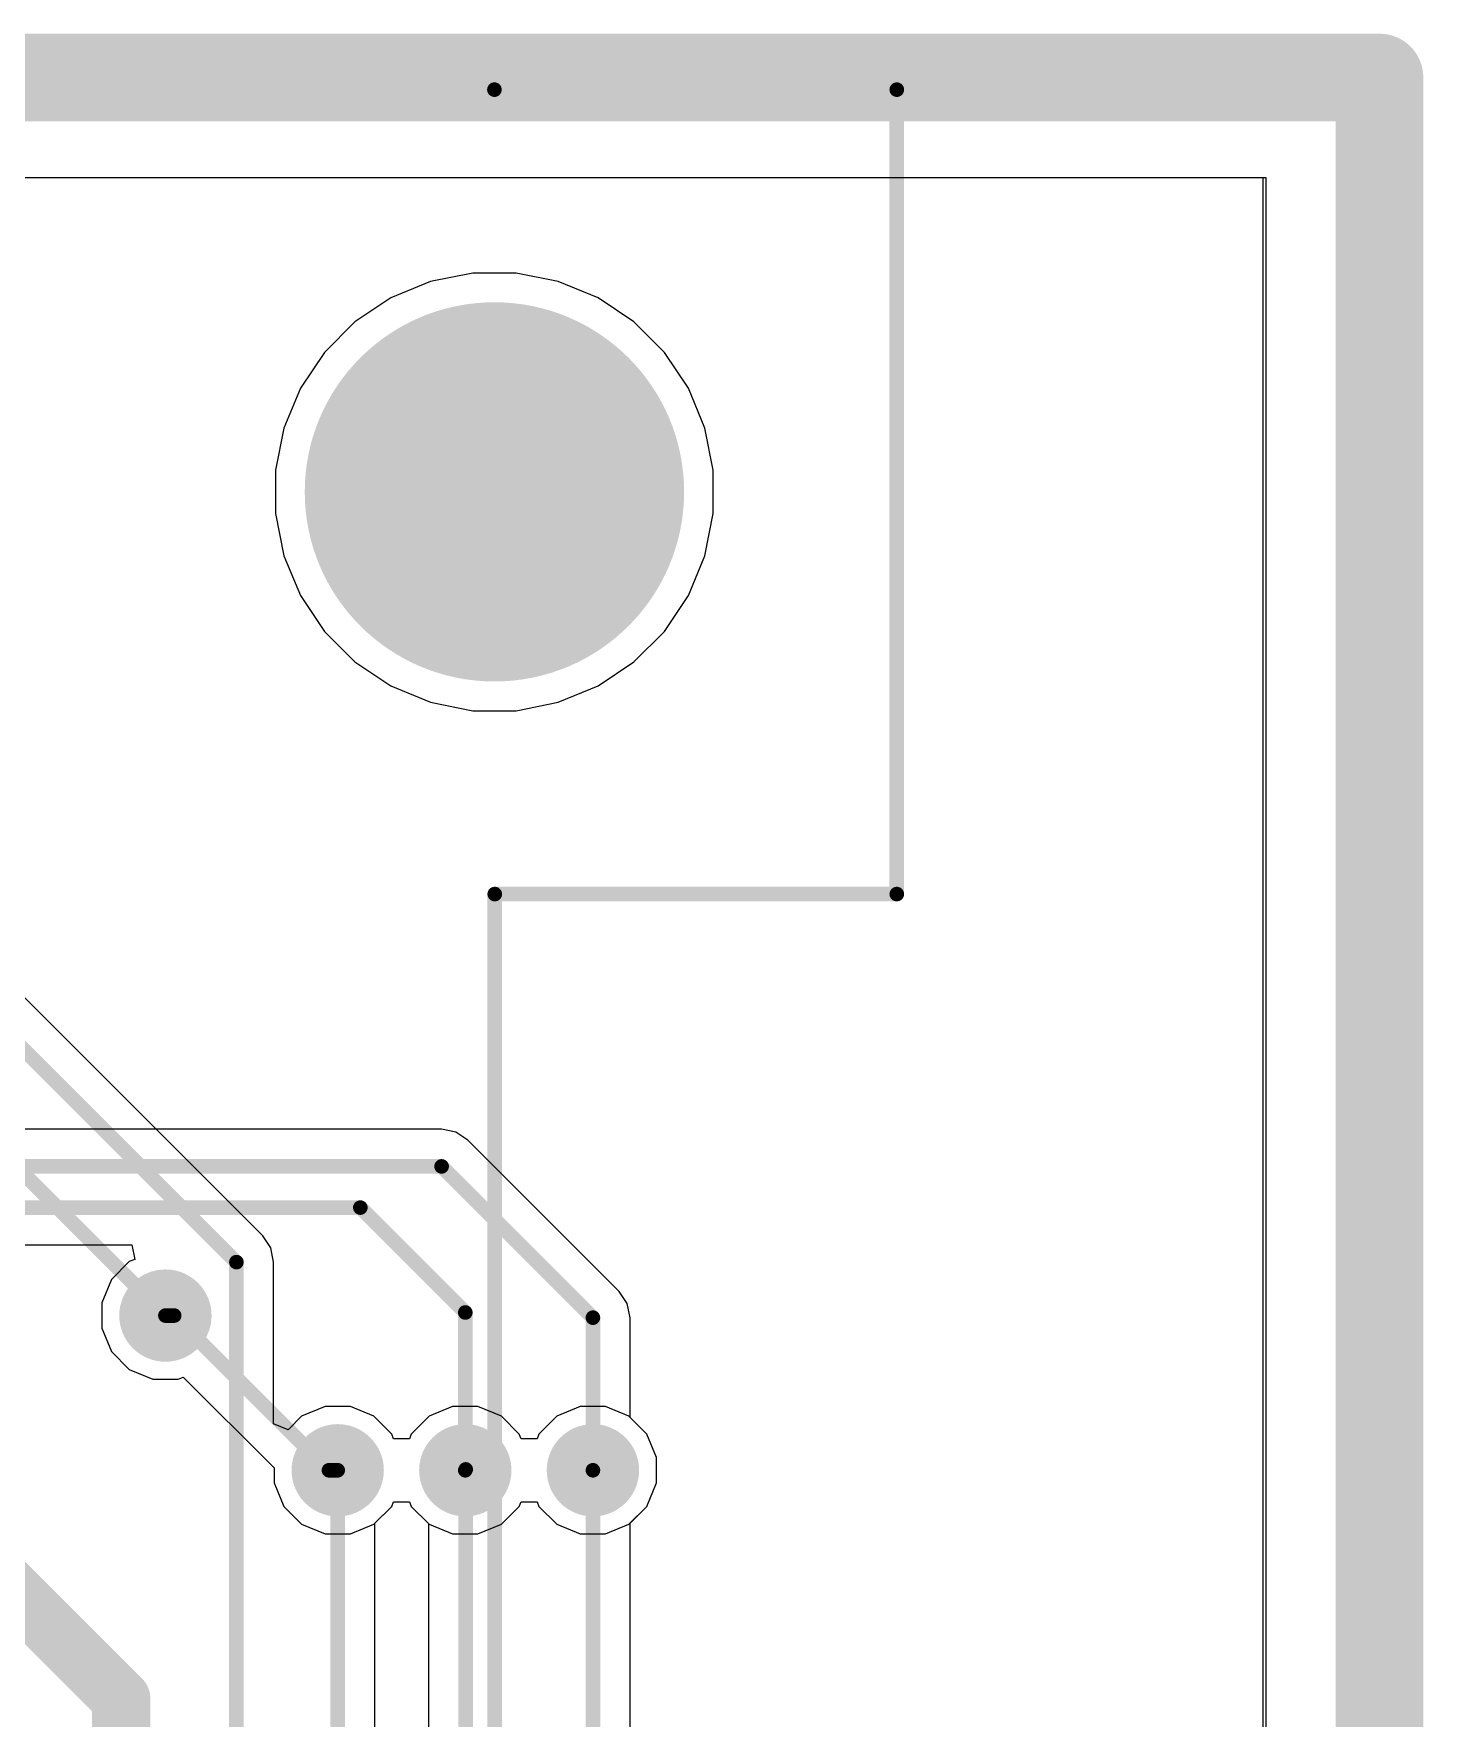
# Model space of a CAD drawing. Header units: millimetres. Extents: x -0.36 to 5.33, y -0.63 to 3.45.
# Drawn here: x 4.854 to 5.33, y 2.871 to 3.448 of the extents above; entities that cross this region are included whole.
import ezdxf

# ---------------------------------------------------------------- set-up
doc = ezdxf.new("R2010")
doc.units = ezdxf.units.MM
doc.header["$MEASUREMENT"] = 0
for name, color, linetype in [('BottomLayer', 5, 'Continuous'), ('BottomSolder', 6, 'Continuous'), ('Mechanical2', 216, 'Continuous'), ('PadHoleLayer', 156, 'Continuous'), ('TopLayer', 1, 'Continuous'), ('TopOverlay', 2, 'Continuous'), ('TopSolder', 216, 'Continuous'), ('ViaHoleLayer', 16, 'Continuous')]:
    doc.layers.add(name, color=color, linetype=linetype)

# ---------------------------------------------------------------- blocks, each defined once
blk = doc.blocks.new('6437288_2_5')
at = {"layer": 'BottomSolder'}
h = blk.add_hatch(color=6, dxfattribs=at)
edge = h.paths.add_edge_path()
edge.add_arc((-0.75787, -0.28543), 0.004, 0, 360)
at = {"layer": 'PadHoleLayer'}
h = blk.add_hatch(color=156, dxfattribs=at)
edge = h.paths.add_edge_path()
edge.add_arc((-0.75787, -0.28543), 0.06496, 0, 360)
at = {"layer": 'TopSolder'}
h = blk.add_hatch(color=216, dxfattribs=at)
edge = h.paths.add_edge_path()
edge.add_arc((-0.75787, -0.28543), 0.004, 0, 360)
at = {"layer": 'TopOverlay', "const_width": 0.005}
for points in [[(-0.75798, 0.3936), (-0.75798, -0.14764)], [(-0.75798, -0.14764), (-0.89567, -0.14764)], [(-0.89567, -0.14764), (-0.89567, -0.42323)], [(-0.75787, -0.42323), (-0.89567, -0.42323)], [(0.75787, -0.42323), (-0.75787, -0.42323)]]:
    blk.add_lwpolyline(points, dxfattribs=at)
at = {"layer": 'TopOverlay', "const_width": 0.0025}
for points in [[(-0.89692, -0.14764, 1), (-0.89442, -0.14764, 1)], [(-0.89692, -0.14764, 1), (-0.89442, -0.14764, 1)], [(-0.75923, -0.14764, 1), (-0.75673, -0.14764, 1)], [(-0.75923, -0.14764, 1), (-0.75673, -0.14764, 1)], [(-0.89692, -0.42323, 1), (-0.89442, -0.42323, 1)], [(-0.89692, -0.42323, 1), (-0.89442, -0.42323, 1)], [(-0.75912, -0.42323, 1), (-0.75662, -0.42323, 1)], [(-0.75912, -0.42323, 1), (-0.75662, -0.42323, 1)]]:
    blk.add_lwpolyline(points, format="xyb", close=True, dxfattribs=at)

msp = doc.modelspace()

# ---------------------------------------------------------------- hatches: boundary and pattern name
at = {"layer": 'BottomLayer'}
h = msp.add_hatch(color=5, dxfattribs=at)
edge = h.paths.add_edge_path()
edge.add_arc((4.89916, 3.00915), 0.01181, 0, 360)
h = msp.add_hatch(color=5, dxfattribs=at)
edge = h.paths.add_edge_path()
edge.add_arc((4.95816, 2.95615), 0.01181, 0, 360)
h = msp.add_hatch(color=5, dxfattribs=at)
edge = h.paths.add_edge_path()
edge.add_arc((5.00186, 2.95615), 0.01181, 0, 360)
h = msp.add_hatch(color=5, dxfattribs=at)
edge = h.paths.add_edge_path()
edge.add_arc((5.04557, 2.95615), 0.01181, 0, 360)
at = {"layer": 'BottomSolder'}
h = msp.add_hatch(color=6, dxfattribs=at)
edge = h.paths.add_edge_path()
edge.add_arc((4.89916, 3.00915), 0.01581, 0, 360)
h = msp.add_hatch(color=6, dxfattribs=at)
edge = h.paths.add_edge_path()
edge.add_arc((4.95816, 2.95615), 0.01581, 0, 360)
h = msp.add_hatch(color=6, dxfattribs=at)
edge = h.paths.add_edge_path()
edge.add_arc((5.00186, 2.95615), 0.01581, 0, 360)
h = msp.add_hatch(color=6, dxfattribs=at)
edge = h.paths.add_edge_path()
edge.add_arc((5.04557, 2.95615), 0.01581, 0, 360)
at = {"layer": 'TopLayer'}
h = msp.add_hatch(color=1, dxfattribs=at)
edge = h.paths.add_edge_path()
edge.add_arc((4.89916, 3.00915), 0.01181, 0, 360)
h = msp.add_hatch(color=1, dxfattribs=at)
edge = h.paths.add_edge_path()
edge.add_arc((4.95816, 2.95615), 0.01181, 0, 360)
h = msp.add_hatch(color=1, dxfattribs=at)
edge = h.paths.add_edge_path()
edge.add_arc((5.00186, 2.95615), 0.01181, 0, 360)
h = msp.add_hatch(color=1, dxfattribs=at)
edge = h.paths.add_edge_path()
edge.add_arc((5.04557, 2.95615), 0.01181, 0, 360)
at = {"layer": 'TopSolder'}
h = msp.add_hatch(color=216, dxfattribs=at)
edge = h.paths.add_edge_path()
edge.add_arc((4.89916, 3.00915), 0.01581, 0, 360)
h = msp.add_hatch(color=216, dxfattribs=at)
edge = h.paths.add_edge_path()
edge.add_arc((4.95816, 2.95615), 0.01581, 0, 360)
h = msp.add_hatch(color=216, dxfattribs=at)
edge = h.paths.add_edge_path()
edge.add_arc((5.00186, 2.95615), 0.01581, 0, 360)
h = msp.add_hatch(color=216, dxfattribs=at)
edge = h.paths.add_edge_path()
edge.add_arc((5.04557, 2.95615), 0.01581, 0, 360)
at = {"layer": 'ViaHoleLayer'}
h = msp.add_hatch(color=16, dxfattribs=at)
edge = h.paths.add_edge_path()
edge.add_arc((4.89916, 3.00915), 0.00591, 0, 360)
h = msp.add_hatch(color=16, dxfattribs=at)
edge = h.paths.add_edge_path()
edge.add_arc((4.95816, 2.95615), 0.00591, 0, 360)
h = msp.add_hatch(color=16, dxfattribs=at)
edge = h.paths.add_edge_path()
edge.add_arc((5.00186, 2.95615), 0.00591, 0, 360)
h = msp.add_hatch(color=16, dxfattribs=at)
edge = h.paths.add_edge_path()
edge.add_arc((5.04557, 2.95615), 0.00591, 0, 360)

# ---------------------------------------------------------------- linework, layer by layer
at = {"layer": 'BottomLayer'}
for p, q in [((3.25933, 3.399), (5.275, 3.399)), ((5.275, 3.399), (5.275, -0.02)), ((5.00446, 3.3663), (4.98998, 3.36342)), ((5.01923, 3.3663), (5.00446, 3.3663)), ((5.03371, 3.36342), (5.01923, 3.3663)), ((4.98998, 3.36342), (4.97634, 3.35777)), ((5.04735, 3.35777), (5.03371, 3.36342)), ((4.97634, 3.35777), (4.96406, 3.34956)), ((5.05963, 3.34956), (5.04735, 3.35777)), ((4.96406, 3.34956), (4.95362, 3.33912)), ((5.07007, 3.33912), (5.05963, 3.34956)), ((4.95362, 3.33912), (4.94541, 3.32685)), ((5.07827, 3.32685), (5.07007, 3.33912)), ((4.94541, 3.32685), (4.93976, 3.3132)), ((5.08392, 3.3132), (5.07827, 3.32685)), ((4.93976, 3.3132), (4.93688, 3.29872)), ((5.0868, 3.29872), (5.08392, 3.3132)), ((4.93688, 3.29872), (4.93688, 3.28396)), ((5.0868, 3.28396), (5.0868, 3.29872)), ((4.93688, 3.28396), (4.93976, 3.26947)), ((5.08392, 3.26947), (5.0868, 3.28396)), ((4.93976, 3.26947), (4.94541, 3.25583)), ((5.07827, 3.25583), (5.08392, 3.26947)), ((4.94541, 3.25583), (4.95362, 3.24355)), ((5.07007, 3.24355), (5.07827, 3.25583)), ((4.95362, 3.24355), (4.96406, 3.23311)), ((5.05963, 3.23311), (5.07007, 3.24355)), ((4.96406, 3.23311), (4.97634, 3.22491)), ((5.04735, 3.22491), (5.05963, 3.23311)), ((4.97634, 3.22491), (4.98998, 3.21926)), ((5.03371, 3.21926), (5.04735, 3.22491)), ((4.98998, 3.21926), (5.00446, 3.21638)), ((5.00446, 3.21638), (5.01923, 3.21638)), ((5.01923, 3.21638), (5.03371, 3.21926)), ((4.99375, 3.07299), (4.83497, 3.07299)), ((4.99863, 3.07202), (4.99375, 3.07299)), ((5.00276, 3.06926), (4.99863, 3.07202)), ((5.05458, 3.01745), (5.00276, 3.06926)), ((4.84643, 3.0334), (4.88765, 3.0334)), ((4.88765, 3.0334), (4.88865, 3.0284)), ((4.8868, 3.02764), (4.88067, 3.0215)), ((4.88865, 3.0284), (4.8868, 3.02764)), ((4.88067, 3.0215), (4.87735, 3.01349)), ((4.87735, 3.01349), (4.87735, 3.00481)), ((5.05734, 3.01331), (5.05458, 3.01745)), ((5.05831, 3.00843), (5.05734, 3.01331)), ((5.05831, 2.97425), (5.05831, 3.00843)), ((4.87735, 3.00481), (4.88067, 2.99679)), ((4.88067, 2.99679), (4.8868, 2.99066)), ((4.8868, 2.99066), (4.89482, 2.98734)), ((4.89482, 2.98734), (4.9035, 2.98734)), ((4.9035, 2.98734), (4.90523, 2.98806)), ((4.90523, 2.98806), (4.93635, 2.95694)), ((5.06406, 2.9685), (5.05831, 2.97425)), ((5.06738, 2.96049), (5.06406, 2.9685)), ((4.93635, 2.95694), (4.93635, 2.95181)), ((5.06738, 2.95181), (5.06738, 2.96049)), ((4.93635, 2.95181), (4.93967, 2.94379)), ((5.06406, 2.94379), (5.06738, 2.95181)), ((4.93967, 2.94379), (4.9458, 2.93766)), ((4.97051, 2.93766), (4.97665, 2.94379)), ((4.97665, 2.94379), (4.9773, 2.94538)), ((4.9773, 2.94538), (4.98272, 2.94538)), ((4.98272, 2.94538), (4.98337, 2.94379)), ((4.98337, 2.94379), (4.98951, 2.93766)), ((5.01422, 2.93766), (5.02035, 2.94379)), ((5.02035, 2.94379), (5.02101, 2.94538)), ((5.02101, 2.94538), (5.02642, 2.94538)), ((5.02642, 2.94538), (5.02708, 2.94379)), ((5.02708, 2.94379), (5.03321, 2.93766)), ((5.05792, 2.93766), (5.06406, 2.94379)), ((4.9458, 2.93766), (4.95382, 2.93434)), ((4.9625, 2.93434), (4.97051, 2.93766)), ((4.98951, 2.93766), (4.99752, 2.93434)), ((5.0062, 2.93434), (5.01422, 2.93766)), ((5.03321, 2.93766), (5.04123, 2.93434)), ((5.04991, 2.93434), (5.05792, 2.93766)), ((4.95382, 2.93434), (4.9625, 2.93434)), ((4.99752, 2.93434), (5.0062, 2.93434)), ((5.04123, 2.93434), (5.04991, 2.93434))]:
    msp.add_line(p, q, dxfattribs=at)
at = {"layer": 'BottomLayer', "const_width": 0.005}
for points in [[(4.83497, 3.06025), (4.99375, 3.06025)], [(4.99375, 3.06025), (5.04557, 3.00843)], [(4.84115, 3.04615), (4.96591, 3.04615)], [(4.96591, 3.04615), (5.00186, 3.0102)], [(5.00186, 2.95615), (5.00186, 3.0102)], [(4.89916, 3.00915), (4.90216, 3.00915)], [(4.90216, 3.00915), (4.95516, 2.95615)], [(5.04557, 2.95615), (5.04557, 3.00843)], [(4.95516, 2.95615), (4.95816, 2.95615)]]:
    msp.add_lwpolyline(points, dxfattribs=at)
at = {"layer": 'BottomLayer', "const_width": 0.0025}
for points in [[(4.9925, 3.06025, 1), (4.995, 3.06025, 1)], [(4.9925, 3.06025, 1), (4.995, 3.06025, 1)], [(4.96466, 3.04615, 1), (4.96716, 3.04615, 1)], [(4.96466, 3.04615, 1), (4.96716, 3.04615, 1)], [(5.00061, 3.0102, 1), (5.00311, 3.0102, 1)], [(5.00061, 3.0102, 1), (5.00311, 3.0102, 1)], [(4.89791, 3.00915, 1), (4.90041, 3.00915, 1)], [(4.90091, 3.00915, 1), (4.90341, 3.00915, 1)], [(4.90091, 3.00915, 1), (4.90341, 3.00915, 1)], [(5.04432, 3.00843, 1), (5.04682, 3.00843, 1)], [(5.04432, 3.00843, 1), (5.04682, 3.00843, 1)], [(4.95391, 2.95615, 1), (4.95641, 2.95615, 1)], [(4.95391, 2.95615, 1), (4.95641, 2.95615, 1)], [(4.95691, 2.95615, 1), (4.95941, 2.95615, 1)], [(5.00061, 2.95615, 1), (5.00311, 2.95615, 1)], [(5.04432, 2.95615, 1), (5.04682, 2.95615, 1)]]:
    msp.add_lwpolyline(points, format="xyb", close=True, dxfattribs=at)
at = {"layer": 'Mechanical2', "const_width": 0.03}
for points in [[(0, 3.43331), (5.31496, 3.43331)], [(5.31496, 3.43331), (5.31496, -0.059)]]:
    msp.add_lwpolyline(points, dxfattribs=at)
at = {"layer": 'Mechanical2', "const_width": 0.015}
msp.add_lwpolyline([(5.30746, 3.43331, 1), (5.32246, 3.43331, 1)], format="xyb", close=True, dxfattribs=at)
msp.add_lwpolyline([(5.30746, 3.43331, 1), (5.32246, 3.43331, 1)], format="xyb", close=True, dxfattribs=at)
at = {"layer": 'TopLayer'}
for p, q in [((0.041, 3.399), (5.276, 3.399)), ((5.276, 3.399), (5.276, -0.02)), ((5.00446, 3.3663), (4.98998, 3.36342)), ((5.01923, 3.3663), (5.00446, 3.3663)), ((5.03371, 3.36342), (5.01923, 3.3663)), ((4.98998, 3.36342), (4.97634, 3.35777)), ((5.04735, 3.35777), (5.03371, 3.36342)), ((4.97634, 3.35777), (4.96406, 3.34956)), ((5.05963, 3.34956), (5.04735, 3.35777)), ((4.96406, 3.34956), (4.95362, 3.33912)), ((5.07007, 3.33912), (5.05963, 3.34956)), ((4.95362, 3.33912), (4.94541, 3.32685)), ((5.07827, 3.32685), (5.07007, 3.33912)), ((4.94541, 3.32685), (4.93976, 3.3132)), ((5.08392, 3.3132), (5.07827, 3.32685)), ((4.93976, 3.3132), (4.93688, 3.29872)), ((5.0868, 3.29872), (5.08392, 3.3132)), ((4.93688, 3.29872), (4.93688, 3.28396)), ((5.0868, 3.28396), (5.0868, 3.29872)), ((4.93688, 3.28396), (4.93976, 3.26947)), ((5.08392, 3.26947), (5.0868, 3.28396)), ((4.93976, 3.26947), (4.94541, 3.25583)), ((5.07827, 3.25583), (5.08392, 3.26947)), ((4.94541, 3.25583), (4.95362, 3.24355)), ((5.07007, 3.24355), (5.07827, 3.25583)), ((4.95362, 3.24355), (4.96406, 3.23311)), ((5.05963, 3.23311), (5.07007, 3.24355)), ((4.96406, 3.23311), (4.97634, 3.22491)), ((5.04735, 3.22491), (5.05963, 3.23311)), ((4.97634, 3.22491), (4.98998, 3.21926)), ((5.03371, 3.21926), (5.04735, 3.22491)), ((4.98998, 3.21926), (5.00446, 3.21638)), ((5.00446, 3.21638), (5.01923, 3.21638)), ((5.01923, 3.21638), (5.03371, 3.21926)), ((4.93248, 3.03647), (4.81794, 3.15101)), ((4.93524, 3.03234), (4.93248, 3.03647)), ((4.93621, 3.02746), (4.93524, 3.03234)), ((4.93621, 2.97212), (4.93621, 3.02746)), ((4.9458, 2.97464), (4.94121, 2.97005)), ((4.95382, 2.97796), (4.9458, 2.97464)), ((4.9625, 2.97796), (4.95382, 2.97796)), ((4.97051, 2.97464), (4.9625, 2.97796)), ((4.97665, 2.9685), (4.97051, 2.97464)), ((4.98951, 2.97464), (4.98337, 2.9685)), ((4.99752, 2.97796), (4.98951, 2.97464)), ((5.0062, 2.97796), (4.99752, 2.97796)), ((5.01422, 2.97464), (5.0062, 2.97796)), ((5.02035, 2.9685), (5.01422, 2.97464)), ((5.03321, 2.97464), (5.02708, 2.9685)), ((5.04123, 2.97796), (5.03321, 2.97464)), ((5.04991, 2.97796), (5.04123, 2.97796)), ((5.05792, 2.97464), (5.04991, 2.97796)), ((5.06406, 2.9685), (5.05792, 2.97464)), ((4.94121, 2.97005), (4.93621, 2.97212)), ((4.9773, 2.96692), (4.97665, 2.9685)), ((4.98272, 2.96692), (4.9773, 2.96692)), ((4.98337, 2.9685), (4.98272, 2.96692)), ((5.02101, 2.96692), (5.02035, 2.9685)), ((5.02642, 2.96692), (5.02101, 2.96692)), ((5.02708, 2.9685), (5.02642, 2.96692)), ((5.06738, 2.96049), (5.06406, 2.9685)), ((5.06738, 2.95181), (5.06738, 2.96049)), ((5.06406, 2.94379), (5.06738, 2.95181)), ((4.9709, 2.93805), (4.97665, 2.94379)), ((4.97665, 2.94379), (4.9773, 2.94538)), ((4.9773, 2.94538), (4.98272, 2.94538)), ((4.98272, 2.94538), (4.98337, 2.94379)), ((4.98337, 2.94379), (4.98926, 2.93791)), ((5.05831, 2.93805), (5.06406, 2.94379)), ((4.9709, 1.56515), (4.9709, 2.93805)), ((4.98926, 2.93791), (4.98926, 0.65027)), ((5.05831, 0.65556), (5.05831, 2.93805))]:
    msp.add_line(p, q, dxfattribs=at)
for points, const_width in [([(4.80893, 3.142), (4.92347, 3.02746)], 0.005), ([(4.78061, 3.1277), (4.89916, 3.00915)], 0.005), ([(4.72641, 3.03543), (4.884, 2.87784)], 0.02), ([(4.92347, 1.56047), (4.92347, 3.02746)], 0.005), ([(4.95816, 1.56515), (4.95816, 2.95615)], 0.005), ([(5.002, 0.64499), (5.002, 2.95645)], 0.005), ([(5.04557, 0.65556), (5.04557, 2.95615)], 0.005), ([(4.884, 2.87784), (4.884, 1.59315)], 0.02)]:
    msp.add_lwpolyline(points, dxfattribs=dict(at, const_width=const_width))
for points, const_width in [([(4.92222, 3.02746, 1), (4.92472, 3.02746, 1)], 0.0025), ([(4.92222, 3.02746, 1), (4.92472, 3.02746, 1)], 0.0025), ([(4.89791, 3.00915, 1), (4.90041, 3.00915, 1)], 0.0025), ([(4.95691, 2.95615, 1), (4.95941, 2.95615, 1)], 0.0025), ([(5.00075, 2.95645, 1), (5.00325, 2.95645, 1)], 0.0025), ([(5.04432, 2.95615, 1), (5.04682, 2.95615, 1)], 0.0025), ([(4.879, 2.87784, 1), (4.889, 2.87784, 1)], 0.01), ([(4.879, 2.87784, 1), (4.889, 2.87784, 1)], 0.01)]:
    msp.add_lwpolyline(points, format="xyb", close=True, dxfattribs=dict(at, const_width=const_width))

# ---------------------------------------------------------------- block references
at = {"rotation": 180}
msp.add_blockref('6437288_2_5', (4.25397, 3.00591), dxfattribs=at)

doc.saveas('drawing.dxf')
